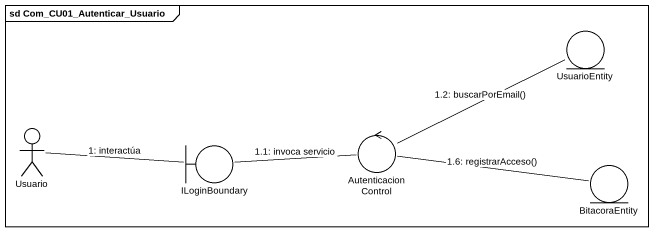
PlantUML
@startuml
mainframe sd Com_CU01_Autenticar_Usuario
entity UsuarioEntity
actor Usuario
control AutenticacionControl
boundary ILoginBoundary
entity BitacoraEntity
Usuario -right- ILoginBoundary : 1: interactúa
AutenticacionControl -right- UsuarioEntity : 1.2: buscarPorEmail()
AutenticacionControl -right- BitacoraEntity : 1.6: registrarAcceso()
ILoginBoundary -right- AutenticacionControl : 1.1: invoca servicio
@enduml
